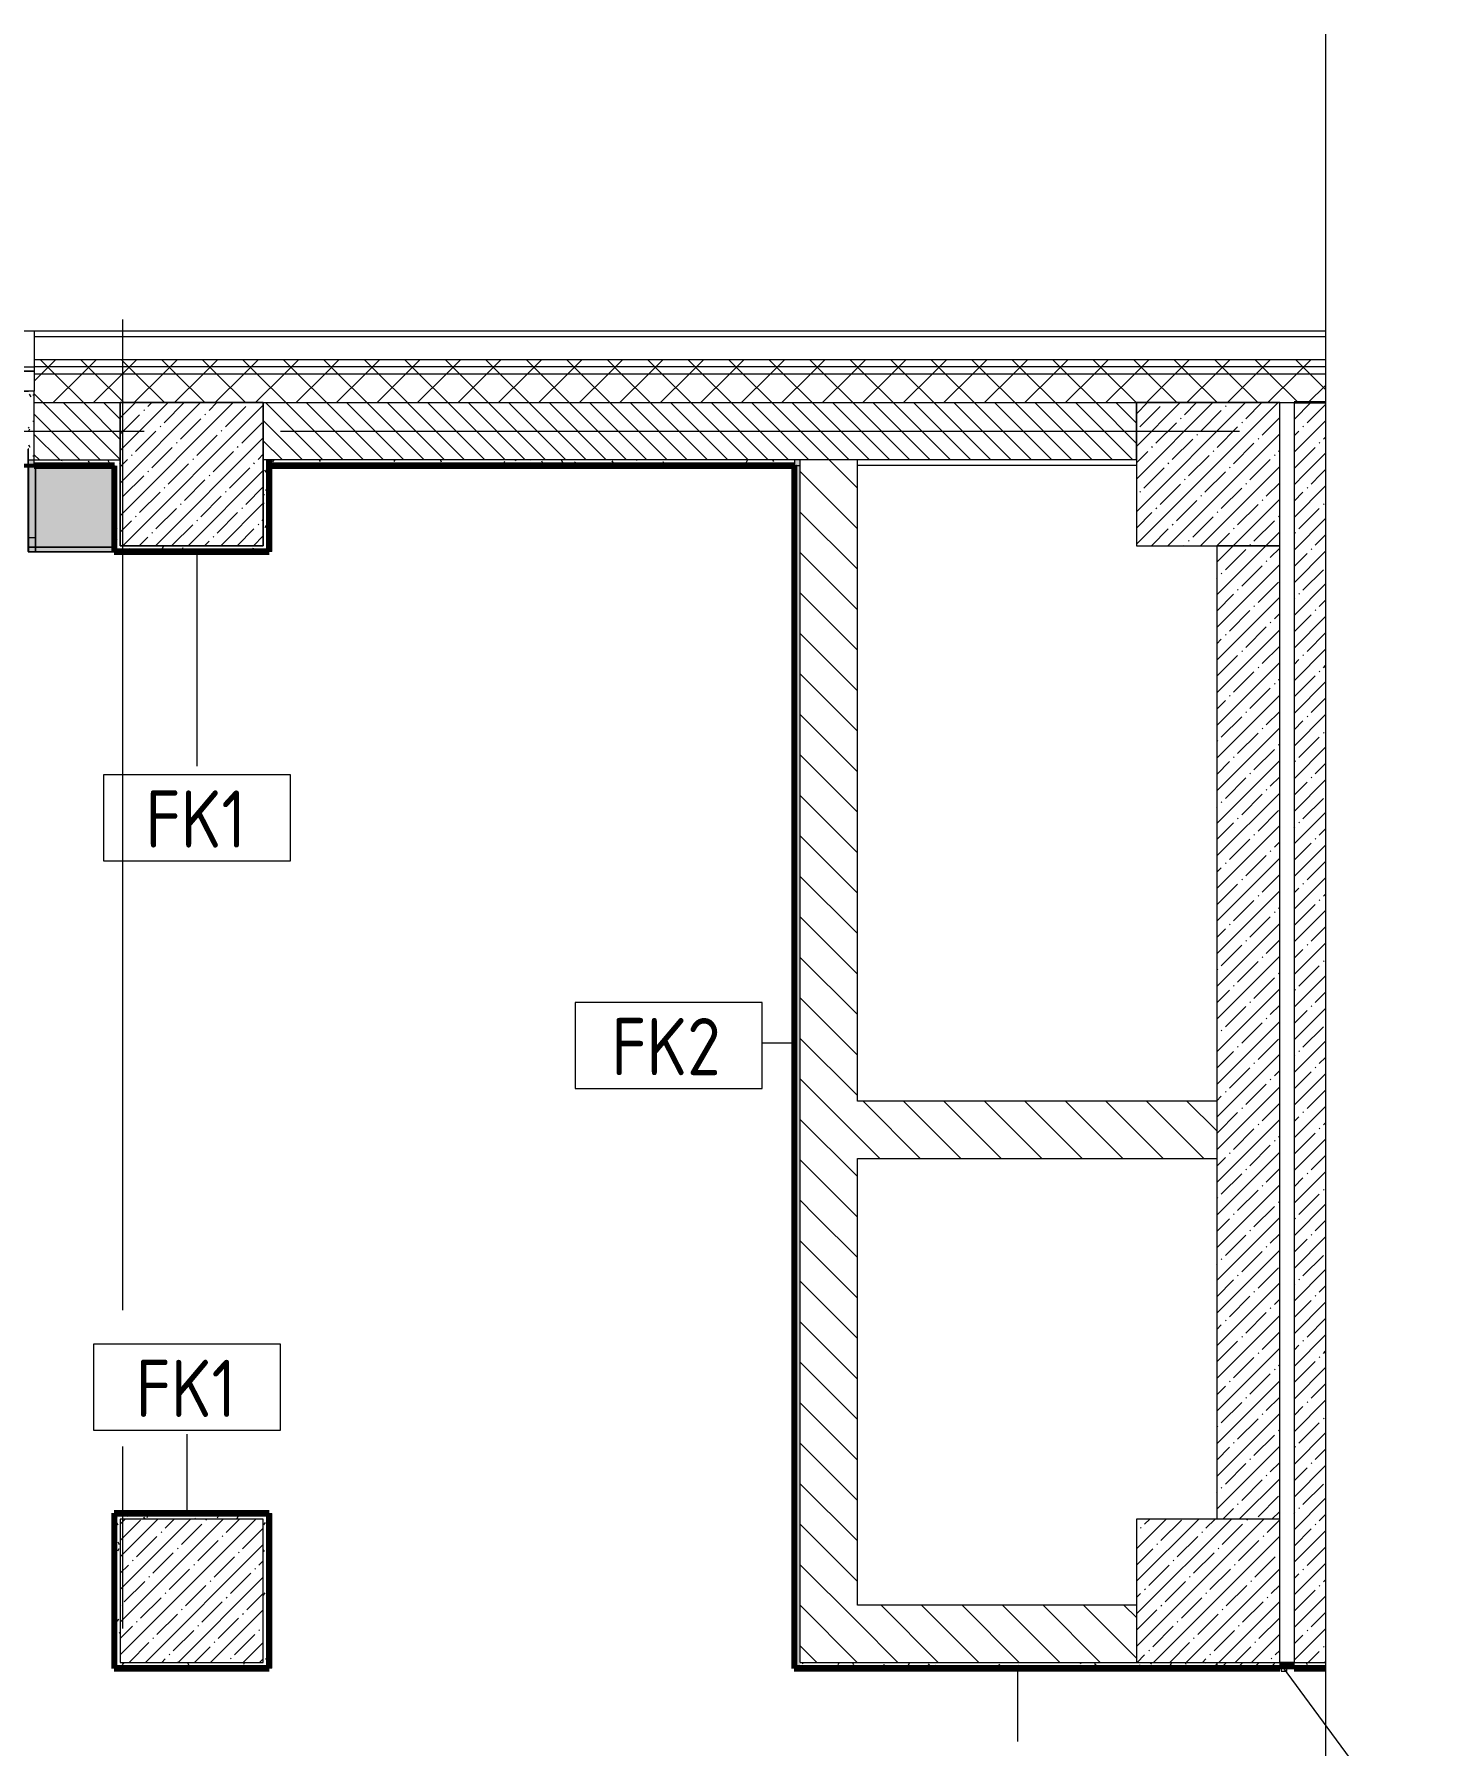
# Model space of a CAD drawing. Header units: millimetres. Extents: x 35524 to 235479, y -8553 to 29000.
# Drawn here: x 80350 to 85249, y 22409 to 28387 of the extents above; entities that cross this region are included whole.
import ezdxf

# ---------------------------------------------------------------- set-up
doc = ezdxf.new("R2010")
doc.units = ezdxf.units.MM
doc.linetypes.add('Осевая', pattern=[3175, 635, -476.25, 1587.5, -476.25])
for name, color, linetype, lineweight in [('A-DETL', 7, 'Continuous', 9), ('A-DETL-1', 7, 'Continuous', 35), ('A-DETL-GENF', 7, 'Continuous', 9), ('A-GLAZ', 7, 'Continuous', 9), ('A-GLAZ-1', 7, 'Continuous', 13), ('A-WALL', 7, 'Continuous', 9), ('A-WALL-IDEN', 7, 'Continuous', 9), ('I-WALL', 7, 'Continuous', 9), ('S-COLS', 7, 'Continuous', 9), ('Оси', 7, 'Continuous', 9), ('Оси-2', 7, 'Осевая', 9)]:
    doc.layers.add(name, color=color, linetype=linetype, lineweight=lineweight)
for name, color, linetype, lineweight, true_color in [('A-DETL-GENF-2', 1, 'Continuous', 9, 0xff0000), ('A-WALL-1', 7, 'Continuous', 9, 0xc0c0c0), ('A-WALL-3', 7, 'Continuous', 9, 0xff80c0), ('A-WALL-5', 7, 'Continuous', 9, 0x008000), ('G-ANNO-TEXT-1', 7, 'Continuous', 9, 0x3c3c3c), ('I-WALL-12', 7, 'Continuous', 53, 0xeaa7bf), ('I-WALL-14', 7, 'Continuous', 80, 0x008000), ('I-WALL-15', 7, 'Continuous', 80, 0xd5bc88), ('I-WALL-4', 7, 'Continuous', 9, 0xc0c0c0), ('I-WALL-5', 7, 'Continuous', 9, 0xcbc7bf), ('I-WALL-8', 7, 'Continuous', 80, 0xff80c0), ('S-WALL-ANLY', 7, 'Continuous', 13, 0x008040), ('S-WALL-ANLY-1', 7, 'Continuous', 5, 0x008040), ('Знаки-3', 9, 'Continuous', 9, 0x808080), ('Знаки-4', 7, 'Continuous', 9, 0xaba79f), ('Знаки-5', 7, 'Continuous', 9, 0xc1bbaf), ('Знаки-7', 7, 'Continuous', 9, 0xd1cabb), ('Знаки-8', 7, 'Continuous', 9, 0xccc5b7)]:
    doc.layers.add(name, color=color, linetype=linetype, lineweight=lineweight, true_color=true_color)
doc.layers.add('Знаки-2', color=7, linetype='Continuous', lineweight=9, transparency=0.5)
doc.styles.add('GOST Common_2', font='GOST_Common.ttf', dxfattribs={"width": 0.9, "height": 200})
pattern_1 = [(45, (0, 0), (-57.02463, 57.02463), []), (45, (57.025, 0), (-57.02463, 57.02463), [100.806, -20.161, 3.353, -16.808])]
pattern_2 = [(45, (0, 0), (-70.71068, 70.71068), []), (135, (0, 0), (-70.71068, -70.71068), [])]
pattern_3 = [(135, (0, 0), (-70.71068, -70.71068), [])]
pattern_4 = [(0, (0, 0), (121.92, 30.48), [10.058, -81.382, 10.058, -81.382, -487.68]), (0, (0, 0), (121.92, 30.48), [-182.88, 10.058, -172.822, 10.058, -81.382, -213.36]), (0, (0, 0), (121.92, 30.48), [-457.2, 10.058, -50.902, 10.058, -142.342]), (120, (45.72, 15.24), (-87.356454, 90.345817), [10.058, -81.382, 10.058, -81.382, -487.68]), (120, (45.72, 15.24), (-87.356454, 90.345817), [-182.88, 10.058, -172.822, 10.058, -81.382, -213.36]), (120, (45.72, 15.24), (-87.356454, 90.345817), [-457.2, 10.058, -50.902, 10.058, -142.342]), (240, (60.96, 76.2), (-34.563546, -120.825817), [10.058, -81.382, 10.058, -81.382, -487.68]), (240, (60.96, 76.2), (-34.563546, -120.825817), [-182.88, 10.058, -172.822, 10.058, -81.382, -213.36]), (240, (60.96, 76.2), (-34.563546, -120.825817), [-457.2, 10.058, -50.902, 10.058, -142.342])]

# ---------------------------------------------------------------- blocks, each defined once
blk = doc.blocks.new('BSC_Колонна _Прямоугольная - 500х500-23287078-План отделки стен 3 этажа в осях 12-23')
at = {"layer": 'S-COLS'}
h = blk.add_hatch(dxfattribs=at)
h.set_pattern_fill('FP_18', color=256, style=0, pattern_type=2)
h.set_pattern_definition([(45, (-84450, -22950), (-57.02463, 57.02463), []), (45, (-84392.975, -22950), (-57.02463, 57.02463), [100.806, -20.161, 3.353, -16.808])])
h.paths.add_polyline_path([(-250, -250), (250, -250), (250, 250), (-250, 250)])
for p, q in [((250, 250), (-250, 250)), ((-250, 250), (-250, -250)), ((250, -250), (250, 250)), ((-250, -250), (250, -250))]:
    blk.add_line(p, q, dxfattribs=at)
blk = doc.blocks.new('120_Окно_СКБ_2Ст - 120_Окно_СКБ_2Ст 3100х2500 _мал_створка слева_ 2-V29-План отделки стен 3 этажа в осях 12-23')
at = {"layer": 'A-GLAZ'}
for p, q in [((1550, -5), (-1550, -5)), ((-1430, -55), (600, -55)), ((770, -55), (1430, -55)), ((-1530, -75), (-1500, -75)), ((600, -65), (-1430, -65)), ((670, -75), (700, -75)), ((1430, -65), (770, -65)), ((1500, -75), (1530, -75))]:
    blk.add_line(p, q, dxfattribs=at)
at = {"layer": 'A-GLAZ-1'}
for p, q in [((-1550, -75), (-1550, -5)), ((-1550, -5), (-1480, -5)), ((-1480, -5), (-1480, -75)), ((650, -35), (-1480, -35)), ((-1480, -35), (-1480, -75)), ((-1430, -85), (-1430, -35)), ((600, -85), (600, -35)), ((650, -75), (650, -5)), ((650, -5), (720, -5)), ((650, -75), (650, -35)), ((720, -5), (720, -75)), ((1480, -35), (720, -35)), ((720, -35), (720, -75)), ((770, -85), (770, -35)), ((1430, -85), (1430, -35)), ((1480, -75), (1480, -5)), ((1480, -5), (1550, -5)), ((1480, -75), (1480, -35)), ((1550, -5), (1550, -75)), ((-1480, -75), (-1550, -75)), ((-1480, -75), (-1500, -75)), ((-1500, -75), (-1500, -85)), ((-1500, -85), (670, -85)), ((670, -85), (-1500, -85)), ((720, -75), (650, -75)), ((670, -75), (650, -75)), ((670, -85), (670, -75)), ((720, -75), (700, -75)), ((700, -75), (700, -85)), ((700, -85), (1500, -85)), ((1500, -85), (700, -85)), ((1550, -75), (1480, -75)), ((1500, -75), (1480, -75)), ((1500, -85), (1500, -75))]:
    blk.add_line(p, q, dxfattribs=at)
blk = doc.blocks.new('BSC_Колонна _Прямоугольная - 500х500-V42-План отделки стен 3 этажа в осях 12-23')
at = {"layer": 'S-COLS'}
h = blk.add_hatch(dxfattribs=at)
h.set_pattern_fill('FP_50', color=256, style=0, pattern_type=2)
h.set_pattern_definition([(45, (-80900, -22950), (-57.02463, 57.02463), []), (45, (-80842.975, -22950), (-57.02463, 57.02463), [100.806, -20.161, 3.353, -16.808])])
h.paths.add_polyline_path([(-250, -250), (250, -250), (250, 250), (-250, 250)])
for p, q in [((250, 250), (-250, 250)), ((-250, 250), (-250, -250)), ((250, -250), (250, 250)), ((-250, -250), (250, -250))]:
    blk.add_line(p, q, dxfattribs=at)
blk = doc.blocks.new('Зашивка без перфорации М3 - М3_2-31196894-План отделки стен 3 этажа в осях 12-23')
at = {"layer": 'Знаки-2'}
for points in [[(-430, 179.9), (-430, -121), (-151, -121), (-151, -141), (-131, -141), (-131, -180), (-129.8, -180), (-129.8, 179.9), (-353.8, 179.9)], [(-430, 179.9), (-430, 163.9), (-130, 163.9), (-131, 179.9), (-353.8, 179.9)]]:
    blk.add_hatch(color=256, dxfattribs=at).paths.add_polyline_path(points)
at = {"layer": 'Знаки-3'}
for p, q in [((-129.8, 179.9), (-430, 179.9)), ((-430, 179.9), (-430, -121.1)), ((-129.8, -180), (-129.8, 179.9)), ((-131, -180), (-129.8, -180))]:
    blk.add_line(p, q, dxfattribs=at)
at = {"layer": 'Знаки-4'}
for p, q in [((-430, -121.1), (-430, 179.9)), ((-430, 179.9), (-129.8, 179.9)), ((-430, 179.9), (-155.3, 179.9)), ((-430, 179.9), (-430, 163.9)), ((-131.3, 179.9), (-130, 179.9)), ((-130, 178.3), (-130, 179.9)), ((-129.8, 179.9), (-129.8, 178.5)), ((-155.3, 163.9), (-430, 163.9))]:
    blk.add_line(p, q, dxfattribs=at)
at = {"layer": 'Знаки-5'}
for p, q in [((-155.3, 179.9), (-430, 179.9)), ((-430, 179.9), (-430, 163.9)), ((-155.3, 179.9), (-131.3, 179.9)), ((-130, 179.9), (-131.3, 179.9)), ((-430, 163.9), (-155.3, 163.9)), ((-131.3, 163.9), (-155.3, 163.9)), ((-130, 163.9), (-130, 176.8)), ((-129.8, 176.3), (-129.8, -178.6))]:
    blk.add_line(p, q, dxfattribs=at)
at = {"layer": 'Знаки-7'}
blk.add_line((-130, 176.8), (-130, 163.9), dxfattribs=at)
at = {"layer": 'Знаки-8'}
for p, q in [((-131.3, 179.9), (-155.3, 179.9)), ((-155.3, 163.9), (-131.3, 163.9))]:
    blk.add_line(p, q, dxfattribs=at)
blk = doc.blocks.new('Зашивка_ опоясывающая панель - Зашивка_ опоясывающая панель-V92-План отделки стен 3 этажа в осях 12-23')
at = {"layer": 'Знаки-2'}
for points in [[(-430, -160), (-406, -159.9), (-406, 141), (-410.3, 141), (-410.3, 161), (-430, 161), (-430, -159.9)], [(-430, -110), (-406, -110), (-406, 141), (-430, 141), (-430, -22.1)]]:
    blk.add_hatch(color=256, dxfattribs=at).paths.add_polyline_path(points)
at = {"layer": 'Знаки-3'}
blk.add_line((-430, -160), (-406, -160), dxfattribs=at)
at = {"layer": 'Знаки-4'}
for p, q in [((-430, -159.9), (-430, 161)), ((-406, 141), (-406, -159.9)), ((-406, -160), (-430, -160))]:
    blk.add_line(p, q, dxfattribs=at)
at = {"layer": 'Знаки-5'}
for p, q in [((-430, 141), (-430, -110)), ((-430, -110), (-430, 141)), ((-406, 141), (-406, -110)), ((-406, -110), (-406, 141)), ((-430, -110), (-430, -143.9)), ((-430, -110), (-406, -110)), ((-430, -110), (-406, -110)), ((-406, -143.9), (-406, -110))]:
    blk.add_line(p, q, dxfattribs=at)
at = {"layer": 'Знаки-8'}
for p, q in [((-430, 141), (-430, -110)), ((-406, -110), (-406, 141)), ((-430, -143.9), (-430, -159.9)), ((-406, -159.9), (-406, -143.9))]:
    blk.add_line(p, q, dxfattribs=at)
blk = doc.blocks.new('DET_L_Линия разрыва - М100-25978014-План отделки стен 3 этажа в осях 12-23')
at = {"layer": 'A-DETL-GENF'}
blk.add_line((30100, 0), (15350, 0), dxfattribs=at)
blk = doc.blocks.new('М_стена_0001 - Типоразмер_без рамки-25382661-План отделки стен 3 этажа в осях 12-23')
at = {"layer": 'A-WALL-IDEN'}
for p, q in [((3.258, 1.523), (-3.273, 1.523)), ((-3.273, 1.523), (-3.273, -1.477)), ((3.258, -1.477), (3.258, 1.523)), ((-3.273, -1.477), (3.258, -1.477))]:
    blk.add_line(p, q, dxfattribs=at)

msp = doc.modelspace()

# ---------------------------------------------------------------- hatches: boundary and pattern name
at = {"layer": 'A-DETL-GENF-2'}
msp.add_hatch(color=256, dxfattribs=at).paths.add_polyline_path([(84750, 22679), (84750, 22700), (84700, 22700), (84700, 22679)])
at = {"layer": 'A-WALL'}
h = msp.add_hatch(dxfattribs=at)
h.set_pattern_fill('FP_20', color=256, style=0, pattern_type=2)
h.set_pattern_definition(pattern_2)
h.paths.add_polyline_path([(84860, 27200), (84860, 27250), (80350, 27250), (80350, 27200), (82009.4, 27200)])
h.paths.add_polyline_path([(77250, 27200), (77250, 27250), (76350, 27250), (76350, 27200), (76911.5, 27200)])
h.paths.add_polyline_path([(72910, 27200), (74250, 27200), (74250, 27250), (72910, 27250)])
h.paths.add_polyline_path([(67110, 27200), (67110, 27250), (62860, 27250), (62860, 27200), (66715.8, 27200)])
h.paths.add_polyline_path([(58704.9, 27200), (58960, 27200), (58960, 27250), (57860, 27250), (57860, 27200)])
h.paths.add_polyline_path([(61960, 27200), (61960, 27250), (59860, 27250), (59860, 27200), (61618, 27200)])
h.paths.add_polyline_path([(69610, 27200), (70810, 27200), (70810, 27250), (69610, 27250)])
h.paths.add_polyline_path([(54760, 27200), (54760, 27250), (53260, 27250), (53260, 27200)])
h.paths.add_polyline_path([(44560, 27200), (44560, 27250), (42060, 27250), (42060, 27200), (44139.6, 27200)])
h.paths.add_polyline_path([(47660, 27200), (48760.3, 27200), (48760.3, 27250), (47660, 27250)])
h.paths.add_polyline_path([(49965.7, 27200), (50760, 27200), (50760, 27250), (49660.3, 27250), (49660.3, 27200)])
h = msp.add_hatch(dxfattribs=at)
h.set_pattern_fill('FP_20', color=256, style=0, pattern_type=2)
h.set_pattern_definition(pattern_2)
h.paths.add_polyline_path([(84860, 27100), (84860, 27200), (80350, 27200), (80350, 27100), (82009.4, 27100)])
h.paths.add_polyline_path([(73998.5, 27100), (74250, 27100), (74250, 27200), (72910, 27200), (72910, 27100), (73270.2, 27100)])
h.paths.add_polyline_path([(76350, 27100), (77250, 27100), (77250, 27200), (76350, 27200)])
h.paths.add_polyline_path([(66715.8, 27100), (67110, 27100), (67110, 27200), (62860, 27200), (62860, 27100), (65987.5, 27100)])
h.paths.add_polyline_path([(69628.9, 27100), (70810, 27100), (70810, 27200), (69610, 27200), (69610, 27100)])
h.paths.add_polyline_path([(54760, 27100), (54760, 27200), (53260, 27200), (53260, 27100)])
h.paths.add_polyline_path([(57860, 27100), (58960, 27100), (58960, 27200), (57860, 27200)])
h.paths.add_polyline_path([(59860, 27100), (61960, 27100), (61960, 27200), (59860, 27200)])
h.paths.add_polyline_path([(50760, 27100), (50760, 27200), (49660.3, 27200), (49660.3, 27100), (49965.7, 27100)])
h.paths.add_polyline_path([(47660, 27100), (48760.3, 27100), (48760.3, 27200), (47660, 27200)])
h.paths.add_polyline_path([(44139.6, 27100), (44560, 27100), (44560, 27200), (42160, 27200), (42160, 27100), (42760, 27100)])
h = msp.add_hatch(dxfattribs=at)
h.set_pattern_fill('FP_19', color=256, style=0, pattern_type=2)
h.set_pattern_definition([(135, (0, 0), (-35.35534, -35.35534), [])])
h.paths.add_polyline_path([(81171, 26900), (84200, 26900), (84200, 27100), (81150, 27100), (81150, 26900), (81170, 26900)])
h.paths.add_polyline_path([(80650, 26900), (80650, 27100), (80350, 27100), (80350, 26900), (80552.8, 26900)])
h.paths.add_polyline_path([(69628.9, 26900), (70310, 26900), (70310, 27100), (69610, 27100), (69610, 26900)])
h.paths.add_polyline_path([(72910, 26900), (73540, 26900), (73540, 27100), (72910, 27100), (72910, 27068.2)])
h.paths.add_polyline_path([(74250, 26900), (74250, 27100), (74040, 27100), (74040, 26900), (74061, 26900)])
h.paths.add_polyline_path([(76350, 26900), (76750, 26900), (76750, 27100), (76350, 27100), (76350, 26951.1)])
h.paths.add_polyline_path([(61960, 26900), (61960, 27100), (60760, 27100), (60760, 26900), (61618, 26900)])
h.paths.add_polyline_path([(57860, 26900), (58960, 26900), (58960, 27100), (57860, 27100)])
h.paths.add_polyline_path([(66760, 26900), (67110, 26900), (67110, 27100), (66760, 27100), (66760, 27068.2)])
h.paths.add_polyline_path([(59860, 26900), (60160, 26900), (60160, 27100), (59860, 27100)])
h.paths.add_polyline_path([(66160, 26900), (66160, 27100), (62860, 27100), (62860, 26900), (65987.5, 26900)])
h.paths.add_polyline_path([(47660, 26900), (48160, 26900), (48160, 27100), (47660, 27100)])
h.paths.add_polyline_path([(49660.3, 26900), (50760, 26900), (50760, 27100), (49660.3, 27100)])
h.paths.add_polyline_path([(54160, 26900), (54160, 27100), (53260, 27100), (53260, 26900)])
h.paths.add_polyline_path([(44560, 26900), (44560, 27100), (42760, 27100), (42760, 26900), (44405, 26900)])
at = {"layer": 'I-WALL'}
h = msp.add_hatch(dxfattribs=at)
h.set_pattern_fill('FP_71', color=256, style=0, pattern_type=2)
h.set_pattern_definition(pattern_4)
h.paths.add_polyline_path([(80350, 26900), (80350, 27140), (80330, 27140), (80330, 26900)])
h = msp.add_hatch(dxfattribs=at)
h.set_pattern_fill('FP_17', color=256, style=0, pattern_type=2)
h.set_pattern_definition(pattern_1)
h.paths.add_polyline_path([(84860, 26850), (84860, 27100), (84750, 27100), (84750, 26850)])
h = msp.add_hatch(dxfattribs=at)
h.set_pattern_fill('FP_71', color=256, style=0, pattern_type=2)
h.set_pattern_definition(pattern_4)
h.paths.add_polyline_path([(80650, 26880), (80650, 26900), (80350, 26900), (80350, 26880), (80630, 26880)])
h = msp.add_hatch(dxfattribs=at)
h.set_pattern_fill('FP_71', color=256, style=0, pattern_type=2)
h.set_pattern_definition(pattern_4)
h.paths.add_polyline_path([(80630, 26580), (80650, 26580), (80650, 26880), (80630, 26879)])
h = msp.add_hatch(dxfattribs=at)
h.set_pattern_fill('FP_71', color=256, style=0, pattern_type=2)
h.set_pattern_definition(pattern_4)
h.paths.add_polyline_path([(81170, 26600), (81170, 26900), (81150, 26900), (81150, 26600)])
h = msp.add_hatch(dxfattribs=at)
h.set_pattern_fill('FP_71', color=256, style=0, pattern_type=2)
h.set_pattern_definition(pattern_4)
h.paths.add_polyline_path([(82009.4, 26880), (83025.1, 26880), (83025.1, 26900), (81170, 26900), (81170, 26880)])
h = msp.add_hatch(dxfattribs=at)
h.set_pattern_fill('FP_71', color=256, style=0, pattern_type=2)
h.set_pattern_definition(pattern_4)
h.paths.add_polyline_path([(83025.1, 22680), (83025.1, 26900), (83005.1, 26900), (83005.1, 22680)])
h = msp.add_hatch(dxfattribs=at)
h.set_pattern_fill('FP_21', color=256, style=0, pattern_type=2)
h.set_pattern_definition(pattern_3)
h.paths.add_polyline_path([(83025.1, 24259.9), (83225.1, 24259.9), (83225.1, 26900), (83025.1, 26900), (83025.1, 25662.9)])
h = msp.add_hatch(dxfattribs=at)
h.set_pattern_fill('FP_17', color=256, style=0, pattern_type=2)
h.set_pattern_definition(pattern_1)
h.paths.add_polyline_path([(84750, 22700), (84860, 22700), (84860, 26850), (84750, 26850), (84750, 25662.9)])
h = msp.add_hatch(dxfattribs=at)
h.set_pattern_fill('FP_71', color=256, style=0, pattern_type=2)
h.set_pattern_definition(pattern_4)
h.paths.add_polyline_path([(81170, 26580), (81170, 26600), (80650, 26600), (80650, 26580)])
h = msp.add_hatch(dxfattribs=at)
h.set_pattern_fill('FP_17', color=256, style=0, pattern_type=2)
h.set_pattern_definition(pattern_1)
h.paths.add_polyline_path([(84700, 22680), (84700, 22700), (84480, 22700), (84480, 22680)])
h.paths.add_polyline_path([(84480, 23200), (84700, 23200), (84700, 26600), (84480, 26600), (84480, 25662.9)])
h = msp.add_hatch(dxfattribs=at)
h.set_pattern_fill('FP_21', color=256, style=0, pattern_type=2)
h.set_pattern_definition(pattern_3)
h.paths.add_polyline_path([(83225.1, 24460), (84480, 24460), (84480, 24660), (83225.1, 24660)])
h = msp.add_hatch(dxfattribs=at)
h.set_pattern_fill('FP_21', color=256, style=0, pattern_type=2)
h.set_pattern_definition(pattern_3)
h.paths.add_polyline_path([(83225.1, 22700), (83225.1, 24259.9), (83025.1, 24259.9), (83025.1, 22700)])
h = msp.add_hatch(dxfattribs=at)
h.set_pattern_fill('FP_71', color=256, style=0, pattern_type=2)
h.set_pattern_definition(pattern_4)
h.paths.add_polyline_path([(80650, 23200), (81150, 23200), (81150, 23220), (80630, 23220), (80630, 23200)])
h = msp.add_hatch(dxfattribs=at)
h.set_pattern_fill('FP_71', color=256, style=0, pattern_type=2)
h.set_pattern_definition(pattern_4)
h.paths.add_polyline_path([(80650, 22680), (80650, 23200), (80630, 23200), (80630, 22680)])
h = msp.add_hatch(dxfattribs=at)
h.set_pattern_fill('FP_71', color=256, style=0, pattern_type=2)
h.set_pattern_definition(pattern_4)
h.paths.add_polyline_path([(81170, 22680), (81170, 23220), (81150, 23220), (81150, 22680)])
h = msp.add_hatch(dxfattribs=at)
h.set_pattern_fill('FP_21', color=256, style=0, pattern_type=2)
h.set_pattern_definition(pattern_3)
h.paths.add_polyline_path([(84200, 22700), (84200, 22900), (83225.1, 22900), (83225.1, 22700)])
h = msp.add_hatch(dxfattribs=at)
h.set_pattern_fill('FP_71', color=256, style=0, pattern_type=2)
h.set_pattern_definition(pattern_4)
h.paths.add_polyline_path([(81150, 22680), (81150, 22700), (80650, 22700), (80650, 22680)])
h = msp.add_hatch(dxfattribs=at)
h.set_pattern_fill('FP_71', color=256, style=0, pattern_type=2)
h.set_pattern_definition(pattern_4)
h.paths.add_polyline_path([(83025.1, 22680), (84480, 22680), (84480, 22700), (83025.1, 22700)])
h.paths.add_polyline_path([(84750, 22680), (84860, 22680), (84860, 22700), (84750, 22700), (84750, 22683.7)])
at = {"layer": 'S-COLS'}
h = msp.add_hatch(dxfattribs=at)
h.set_pattern_fill('FP_17', color=256, style=0, pattern_type=2)
h.set_pattern_definition(pattern_1)
h.paths.add_polyline_path([(80650, 26600), (81150, 26600), (81150, 27100), (80650, 27100), (80650, 26900)])
h = msp.add_hatch(dxfattribs=at)
h.set_pattern_fill('FP_17', color=256, style=0, pattern_type=2)
h.set_pattern_definition(pattern_1)
h.paths.add_polyline_path([(84700, 26600), (84700, 27100), (84200, 27100), (84200, 26600)])

# ---------------------------------------------------------------- linework, layer by layer
at = {"layer": 'A-DETL'}
for p, q in [((84750, 22700), (84700, 22700)), ((84700, 22700), (84700, 22679)), ((84700, 22679), (84750, 22679)), ((84750, 22679), (84750, 22700))]:
    msp.add_line(p, q, dxfattribs=at)
at = {"layer": 'A-DETL-1'}
msp.add_line((84860, 27100), (84750, 27100), dxfattribs=at)
at = {"layer": 'A-WALL'}
for p, q in [((84860, 27330), (80350, 27330)), ((84860, 27250), (80350, 27250)), ((84860, 27200), (80350, 27200)), ((80350, 26900), (80650, 26900)), ((80630, 26880), (80630, 26879)), ((84200, 26900), (81150, 26900)), ((83005.1, 26880), (83005.1, 22679)), ((83025.1, 26880), (83025.1, 26900)), ((84480, 22700), (84480, 22680))]:
    msp.add_line(p, q, dxfattribs=at)
at = {"layer": 'A-WALL-1'}
for p, q in [((84860, 27350), (76350, 27350)), ((80350, 27350), (80350, 27140)), ((80350, 27100), (84860, 27100)), ((80650, 26900), (80650, 27100)), ((81150, 27100), (81150, 26900)), ((84200, 26900), (84200, 27100)), ((84704.6, 22679), (84704.6, 22669)), ((84704.6, 22669), (84724.6, 22669)), ((84724.6, 22669), (84724.6, 22679))]:
    msp.add_line(p, q, dxfattribs=at)
at = {"layer": 'A-WALL-3'}
msp.add_line((80630, 26580), (80630, 26879), dxfattribs=at)
at = {"layer": 'A-WALL-5'}
msp.add_line((83005.1, 26879), (83004.1, 26879), dxfattribs=at)
at = {"layer": 'A-WALL-IDEN'}
for p, q in [((80918.2, 26579.5), (80918.2, 25829.9)), ((83004.6, 24863.1), (82892.1, 24863.1)), ((80883.9, 23220.5), (80883.9, 23497.2)), ((83784.1, 22679.5), (83784.1, 22423.7))]:
    msp.add_line(p, q, dxfattribs=at)
at = {"layer": 'G-ANNO-TEXT-1'}
msp.add_line((84708.5, 22685.4), (85248.5, 21953.4), dxfattribs=at)
at = {"layer": 'I-WALL-12'}
for p, q in [((80350, 26879), (80298.5, 26879)), ((80299, 26880), (80350, 26880))]:
    msp.add_line(p, q, dxfattribs=at)
at = {"layer": 'I-WALL-14'}
msp.add_line((83004.1, 26879), (83004.1, 22679), dxfattribs=at)
at = {"layer": 'I-WALL-15'}
for p, q in [((83004.1, 22679), (84700, 22679)), ((84700, 22680), (83005.1, 22680)), ((84860, 22680), (84750, 22680)), ((84750, 22679), (84860, 22679))]:
    msp.add_line(p, q, dxfattribs=at)
at = {"layer": 'I-WALL-4'}
for p, q in [((80350, 27140), (80330, 27140)), ((80350, 26880), (80350, 27140)), ((84750, 27100), (84750, 22700)), ((84860, 27100), (84750, 27100)), ((80330, 26900), (80350, 26900)), ((80650, 26600), (80650, 26900)), ((81150, 26900), (81150, 26600)), ((81170, 26880), (83025.1, 26880)), ((83005.1, 26900), (83005.1, 26880)), ((83025.1, 22700), (83025.1, 26880)), ((83225.1, 24660), (83225.1, 26900)), ((84200, 26880), (83225.1, 26880)), ((81150, 26600), (80650, 26600)), ((84700, 26600), (84480, 26600)), ((84480, 26600), (84480, 23200)), ((84700, 23200), (84700, 26600)), ((84480, 24660), (83225.1, 24660)), ((83225.1, 24460), (84480, 24460)), ((83225.1, 22900), (83225.1, 24460)), ((84200, 22900), (83225.1, 22900)), ((80630, 22680), (80630, 22680)), ((83025.1, 22700), (84200, 22700)), ((84750, 22700), (84860, 22700))]:
    msp.add_line(p, q, dxfattribs=at)
at = {"layer": 'I-WALL-5'}
msp.add_line((80350, 26880), (80299, 26880), dxfattribs=at)
at = {"layer": 'I-WALL-8'}
for p, q in [((80630, 26880), (80350, 26880)), ((80350, 26880), (80350, 26879)), ((80350, 26879), (80629, 26879)), ((80629, 26879), (80629, 26579)), ((81170, 26900), (81170, 26580)), ((81171, 26880), (81171, 26900)), ((83005.1, 26880), (81171, 26880)), ((81171, 26579), (81171, 26879)), ((81171, 26879), (83004.1, 26879)), ((80629, 26579), (81171, 26579)), ((81170, 26580), (80630, 26580)), ((81171, 23221), (80629, 23221)), ((80629, 23221), (80629, 22679)), ((80630, 23220), (81170, 23220)), ((80630, 22680), (80630, 23220)), ((81170, 23220), (81170, 22680)), ((81171, 22679), (81171, 23221)), ((80629, 22679), (81171, 22679)), ((81170, 22680), (80630, 22680))]:
    msp.add_line(p, q, dxfattribs=at)
at = {"layer": 'S-COLS'}
for p, q in [((81150, 27100), (80650, 27100)), ((80650, 27100), (80650, 26900)), ((81150, 26900), (81150, 27100)), ((84700, 27100), (84200, 27100)), ((84200, 27100), (84200, 26900)), ((84700, 26600), (84700, 27100)), ((80650, 26900), (80650, 26600)), ((81150, 26600), (81150, 26900)), ((84200, 26900), (84200, 26600)), ((80650, 26600), (81150, 26600)), ((84200, 26600), (84700, 26600))]:
    msp.add_line(p, q, dxfattribs=at)
at = {"layer": 'S-WALL-ANLY'}
msp.add_line((77250, 27225), (80350, 27225), dxfattribs=at)
at = {"layer": 'S-WALL-ANLY-1'}
msp.add_line((84860, 27225), (80350, 27225), dxfattribs=at)
at = {"layer": 'Оси'}
for p, q in [((80660, 24890.1), (80660, 27390.1)), ((82060, 27000), (84560, 27000))]:
    msp.add_line(p, q, dxfattribs=at)
at = {"layer": 'Оси-2'}
for p, q in [((38824.4, 27000), (82060, 27000)), ((80660, 593.7), (80660, 24890.1))]:
    msp.add_line(p, q, dxfattribs=at)

# ---------------------------------------------------------------- block references
at = {"layer": 'A-DETL-GENF', "rotation": 90.00000000000007}
msp.add_blockref('DET_L_Линия разрыва - М100-25978014-План отделки стен 3 этажа в осях 12-23', (84860, -1713.1), dxfattribs=at)
at = {"layer": 'A-GLAZ'}
msp.add_blockref('120_Окно_СКБ_2Ст - 120_Окно_СКБ_2Ст 3100х2500 _мал_створка слева_ 2-V29-План отделки стен 3 этажа в осях 12-23', (78800, 27215), dxfattribs=at)
at = {"layer": 'A-WALL-IDEN', "xscale": 99.99999999999993, "yscale": 99.99999999999993, "zscale": 99.99999999999993}
for p in [(80919, 25647.4), (82566.3, 24852.6), (80884.7, 23658.8)]:
    msp.add_blockref('М_стена_0001 - Типоразмер_без рамки-25382661-План отделки стен 3 этажа в осях 12-23', p, dxfattribs=at)
at = {"layer": 'S-COLS'}
for name, p in [('BSC_Колонна _Прямоугольная - 500х500-V42-План отделки стен 3 этажа в осях 12-23', (80900, 22950)), ('BSC_Колонна _Прямоугольная - 500х500-23287078-План отделки стен 3 этажа в осях 12-23', (84450, 22950))]:
    msp.add_blockref(name, p, dxfattribs=at)
at = {"layer": 'Знаки-3'}
msp.add_blockref('Зашивка_ опоясывающая панель - Зашивка_ опоясывающая панель-V92-План отделки стен 3 этажа в осях 12-23', (80760.3, 26739), dxfattribs=at)
at = {"layer": 'Знаки-7', "rotation": 180}
msp.add_blockref('Зашивка без перфорации М3 - М3_2-31196894-План отделки стен 3 этажа в осях 12-23', (80199, 26759), dxfattribs=at)

# ---------------------------------------------------------------- texts
at = {"layer": 'A-WALL-IDEN', "char_height": 200, "attachment_point": 1, "style": 'GOST Common_2'}
for s, insert, width in [('FK1', (80738.8, 25745.5), 447.342), ('FK2', (82365.4, 24950.6), 497.848), ('FK1', (80704.4, 23756.8), 447.342)]:
    msp.add_mtext(s, dxfattribs=dict(at, insert=insert, width=width))

doc.saveas('drawing.dxf')
